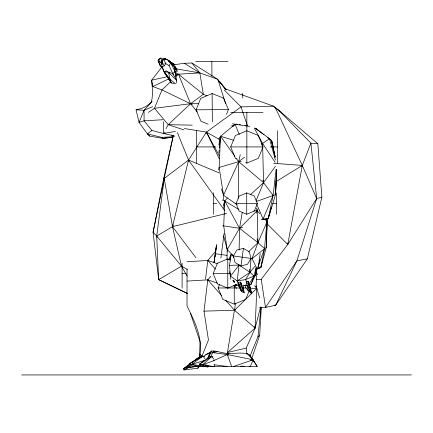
<?xml version="1.0" encoding="UTF-8"?>
<svg xmlns="http://www.w3.org/2000/svg" width="433" height="433" viewBox="0 0 433 433"><rect width="100%" height="100%" fill="white"/><g stroke="black" fill="none" stroke-linecap="round" stroke-linejoin="round"><path stroke-width="0.65" d="M187.04 269.104L187.007 305.931C194.785 321.643 203.396 338.909 199.57 356.857L200.024 341.545L190.531 313.524M238.453 198.374L238.67 161.65L240.239 154.624M173.866 135.762L163.333 133.478L163.495 121.662M227.006 259.589L227.184 249.635L223.704 225.945L224.776 201.004L227.336 198.054M239.124 249.846L239.519 228.31L242.285 212.251M206.649 366.459L206.676 365.116M258.517 268.471L260.888 267.421L266.29 247.405L266.901 221.593L266.517 219.618L266.782 220.922M250.723 258.864L252.033 258.593L266.29 247.405L267.064 221.523L266.701 219.563L266.923 223.531M266.29 247.405L267.139 221.561L266.733 219.591M266.273 220.982L268.26 218.476L275.54 194.628L276.471 169.298M256.049 287.133L256.801 268.958L255.849 269.889M256.455 285.769L256.801 288.329L255.156 328.052L246.225 348.1L246.767 354.134M249.689 126.371L235.119 124.314L220.505 136.243L219.158 167.468L223.52 195.223L223.634 199.813M256.26 201.529L275.54 194.628L276.611 171.728M275.54 194.628L276.73 170.093M214.552 364.786L214.449 366.691L199.499 364.169L209.377 356.695L213.02 356.787M251.714 358.524L259.659 335.391L261.315 307.154M266.506 229.555L266.69 226.881M229.322 271.605L230.486 276.124L237.181 280.92L245.527 279.604L250.02 272.319L250.961 259.535M214.281 261.261L214.021 262.501L216.532 244.899L215.482 253.846L215.071 253.554M258.176 268.779L260.173 253.651M230.194 279.307L230.486 276.124L229.485 265.364L231.249 254.36M218.892 152.86L219.152 150.197M219.347 148.205L220.505 136.243L233.885 140.373M250.041 355.975L257.954 336.722L261.034 307.143M276.102 169.298L273.104 195.321L268.26 218.476L262.43 219.791M235.368 284.687L239.005 286.153L237.181 280.92L239.054 265.05L229.485 265.364M205.523 279.117L207.78 260.477L214.984 252.006M200.057 354.097L201.886 356.44L208.446 339.965L203.992 311.138L207.78 279.853L210.747 276.362M220.917 258.084L224.083 233.398M173.178 136.243L164.237 178.407L156.708 236.05L158.657 279.637L187.413 293.504M245.733 284.854L245.403 287.312L248.033 290.419L251.784 293.823L248.082 281.239L246.794 281.607M214.021 262.501L216.532 244.899M240.927 265.981L243.438 248.38L249.289 251.838L250.983 258.431L247.519 264.287L240.927 265.981L235.076 262.517L233.382 255.93L236.846 250.068L243.438 248.38M258.718 265.007L258.896 263.751M259.253 261.234L259.232 259.832M256.233 268.438L255.205 275.567L250.821 284.697L248.975 285.071M215.006 256.937L215.196 255.703M227.249 353.793L235.595 303.068M223.634 208.262L224.776 201.004L222.34 199.976M256.331 268.449L255.205 275.567L245.527 279.604L247.508 283.518M176.274 83.044L176.68 80.576L174.948 71.602L174.737 67.635L168.377 60.219L165.103 58.693L162.218 59.602C159.36 68.468 167.609 75.721 171.273 82.957L174.272 83.786M274.944 107.579L278.69 110.236L317.833 143.772L321.871 197.156L307.338 258.853L275.669 305.195L265.494 307.473L261.24 279.339L287.766 244.466L302.299 165.444L310.916 143.15L278.69 110.236L273.553 106.177L225.046 88.754M218.865 144.801L220.505 136.243L234.805 156.248M161.937 67.543L160.096 65.648L160.226 65.01L158.105 60.782L158.332 59.797L160.789 58.065L164.421 58.682L167.463 59.971M164.924 177.259L164.237 178.407L153.082 232.261L158.657 279.637L187.392 293.417M173.097 136.211L163.777 178.234L153.082 232.261L156.708 236.05L181.508 266.149L187.159 276.027M261.927 262.804L260.888 267.421L257.159 269.05L255.865 269.164M255.984 267.713L254.03 275.983L250.821 284.697L249.181 284.909M187.375 269.418L181.508 266.149L172.491 226.665L188.523 160.053L206.427 132.108L241.024 106.886L273.553 106.177L274.408 107.195M260.563 306.975L255.156 328.052L227.541 352.489L246.225 348.1M229.674 260.076L231.184 254.35M271.437 206.985L268.26 218.476L261.164 219.39M256.509 213.171L257.906 208.901M206.048 133.402L206.427 132.108L184.453 128.536M262.025 145.385L262.598 143.442L269.559 138.717L271.486 140.536L272.195 142.04L273.277 147.285M189.665 364.24L183.251 368.851L184.041 369.928L197.919 368.207L198.46 366.372M317.833 143.772L310.916 143.15L316.685 198.59L296.865 260.91L275.669 305.195L274.37 305.195M218.362 169.909L219.158 167.468L238.67 161.65L241.311 161.374M208.782 357.55L210.232 353.193L211.802 350.957L215.547 351.185L227.271 353.691L240.088 353.047L246.886 353.42L249.738 355.076L257.245 366.459L193.021 366.459M223.255 205.459L224.776 201.004L238.984 209.556M151.447 101.825C153.082 94.859 152.384 87.347 151.615 80.219L162.348 66.428M207.748 358.4L209.734 352.944L211.802 350.957M266.679 221.831L267.139 221.561L257.944 242.664L252.033 258.593L257.159 269.05L264.541 248.585L266.901 221.593L266.571 220.283M256.336 270.181L256.801 268.958M256.336 289.558L256.801 288.329L254.572 285.861M208.538 357.566L210.232 353.193L217.247 351.623M213.545 351.055L210.622 356.754M208.17 124.147L200.928 121.218L196.095 109.83L200.728 98.361L212.116 93.523L223.59 98.161L228.424 109.549L226.47 114.377M208.387 366.026L207.905 367.216L199.499 364.169L211.797 356.505L214.037 359.379M236.635 158.857L235.433 158.359L230.697 146.928L235.433 135.497L246.859 130.761L258.29 135.497L263.026 146.928L258.29 158.359L246.859 163.089L245.657 162.591M236.055 203.58L239.178 196.035L246.723 192.912L254.268 196.035L257.391 203.58L254.268 211.125L246.723 214.248L239.178 211.125L236.055 203.58L257.391 203.58M237.49 284.135L227.769 288.161L217.436 283.88L213.155 273.548L217.436 263.215L227.769 258.939L230.199 259.946M249.159 290.981L245.673 299.403L234.242 304.139L222.811 299.403L218.08 287.972L219.574 284.362M256.147 200.528L263.54 182.661L275.453 166.267M172.718 137.169L163.035 138.403L149.629 136.114L147.366 133.873L139.047 122.36L144.054 110.307L152.129 101.484M208.246 357.934L210.232 353.193L209.437 352.733L203.358 356.429M263.757 219.52L263.096 218.99L273.104 195.321L263.54 182.661L238.67 161.65L236.353 158.408M197.919 368.207L198.931 365.825M228.776 259.638L231.092 254.306M237.306 204.939L223.52 195.223L238.67 161.65L244.521 157.201M166.007 128.682L168.237 124.693L190.542 103.709L203.315 94.291L207.034 95.85M233.755 256.157L227.184 249.635L239.519 228.31L257.197 210.687L256.331 208.143M157.027 237.36L156.708 236.05L172.491 226.665L173.503 224.938M301.617 166.591L302.299 165.444L275.377 107.638M164.48 177.092L163.777 178.234L164.237 178.407L188.523 160.053L219.087 172.891M248.715 284.616L254.03 275.983L250.02 272.319L239.054 265.05L230.486 276.124M266.793 223.504L287.766 244.466L316.685 198.59L321.871 197.156M218.73 139.031L220.505 136.243M173.14 136.714L161.758 137.396L147.366 133.873L147.631 133.461L149.629 136.114M213.372 360.776L227.303 354.503L227.969 353.49M175.571 83.872L170.066 79.363L164.231 71.759L166.05 70.806L168.475 72.197L176.68 80.576L172.805 73.578L169.049 65.6L170.786 63.121L175.928 73.247M158.429 60.333L159.712 58.558M164.215 65.87L165.823 63.7L163.863 59.386L161.639 61.064L164.215 65.87L161.937 66.915M205.534 354.616L209.734 352.944L210.541 351.921M237.181 280.92L250.02 272.319L254.869 266.376M198.244 358.486L201.112 355.536M232.77 126.75L235.119 124.314L239.335 134.631M203.992 311.138L234.48 310.282L256.801 288.329L259.665 297.991M248.428 251.974L257.944 242.664L257.197 210.687L253.835 210.893M170.689 81.61L161.98 89.95L154.494 108.304L148.416 112.385M175.527 76.977L178.428 74.195L199.835 72.912L217.258 79.066L225.869 89.241M209.734 352.944L210.579 352.137L209.437 352.733M164.231 71.759L168.475 72.197L172.805 73.578L174.948 71.602L176.897 71.992M250.729 194.417L263.54 182.661L262.598 143.442L254.16 127.914M151.718 101.474C147.756 106.394 141.975 108.867 136.059 109.755L139.047 122.36L139.583 122.371M211.797 356.505L202.682 364.7L214.178 360.559M191.202 364.407L187.262 367.806L185.541 367.552L189.665 364.31M198.097 358.459L199.575 357.182L198.433 357.42L191.727 362.686M187.153 367.482L184.041 369.928L189.4 367.271M257.954 336.722L259.659 335.391M147.366 133.873L151.88 130.441L163.333 133.478L175.327 131.426M261.537 144.249L262.598 143.442L275.166 162.397M190.396 363.964L185.541 367.552L186.877 367.422M196.338 359.574L199.575 357.182M204.814 358.546L202.92 356.148L191.722 364.348L189.205 363.817L201.085 356.343L204.82 356.446M195.007 360.397L197.675 358.475M165.103 58.693L161.639 61.064L162.684 61.724M189.822 364.44L183.251 368.851L184.458 368.277M275.924 181.687L302.299 165.444L316.685 198.59M158.657 279.637L181.508 266.149M163.333 133.478L165.005 132.541M202.92 356.148L189.205 363.817L199.824 366.859M193.123 364.678L187.262 367.806L198.135 366.134M200.696 356.419L199.591 356.992L202.076 356.002M175.706 70.119L174.737 67.635L175.587 67.196L177.368 70.438M213.778 351.369L214.324 351.152L212.912 352.657L227.303 354.503L228.889 353.691M168.686 78.893L152.854 86.519L151.956 83.564M175.387 75.661L178.428 74.195L203.315 94.291L199.835 72.912L191.911 63.002L184.306 63.288L172.994 64.907M231.552 125.879L235.119 124.314L232.559 123.643M136.059 109.755L144.054 110.307L152.708 106.659M198.915 366.459L200.782 365.75M249.37 290.424L248.082 281.239L251.784 293.823L249.37 290.424L246.144 281.786L248.033 290.419L250.869 289.877L249.121 284.681M233.647 366.459L253.056 359.78L257.175 366.459M225.577 300.139L234.48 310.282L235.714 309.866M242.713 227.271L239.519 228.31L222.6 225.734M199.499 364.169L200.733 363.78M139.047 122.36L144.086 120.812L162.851 119.735M204.095 360.554L191.722 364.348L204.782 366.34M240.342 366.459L241.381 366.156M164.237 178.407L172.491 226.665L226.648 213.388M198.433 357.42L199.721 357.128M167.311 76.69L151.615 80.219L152.854 86.519L161.98 89.95L190.542 103.709L192.469 104.245M175.814 74.785L178.428 74.195L190.542 103.709L197.302 111.985M239.379 287.49L241.376 290.992L243 290.667L243.709 289.921L243.47 286.018M307.338 258.853L296.865 260.91L265.494 307.473L259.47 307.3M172.664 137.088L163.035 138.403L161.758 137.396M267.139 221.561L264.698 219.114M259.73 267.567L260.888 267.421L264.541 248.585L257.944 242.664L239.519 228.31L224.776 201.004M250.458 360.072L253.056 359.78L250.431 366.459L249.132 366.112M241.771 291.295L240.883 290.483L238.453 282.348L240.375 282.137L241.923 284.075M244.147 285.45L245.43 285.315M241.679 285.877L247.021 285.331M189.557 367.162L197.594 366.383M250.187 288.892L256.801 288.329M187.056 261.721L207.78 260.477L217.301 263.702M187.056 281.098L207.78 279.853L217.301 283.074M256.542 279.588L261.24 279.339M195.673 61.605L228.002 61.318M196.095 109.83L228.424 109.549M198.633 103.693L190.542 103.709L154.494 108.304L168.237 124.693L184.009 129.932M230.697 112.364L263.026 112.364M196.333 146.928L215.867 146.928M230.697 146.928L263.026 146.928M270.132 146.928L277.445 146.928M213.372 203.58L216.706 203.58M272.633 203.58L276.622 203.58M182.093 273.548L186.12 273.548M213.155 273.548L230.421 273.548M218.08 287.972L240.304 287.972M243 287.972L246.366 287.972M21.65 374.935L411.35 374.935M261.283 143.42L262.598 143.442M168.237 124.693L192.268 125.137M273.726 163.29L302.299 165.444M201.085 356.343L202.969 356.527M213.951 364.727L227.125 366.459M233.382 255.93L250.983 258.431M215.277 253.7L227.065 255.378M232.624 280.476L234.697 281.369M235.898 124.011L237.874 124.336M239.189 124.552L240.504 124.769M245.105 125.532L246.42 125.749M176.161 68.82L199.835 72.912L184.306 63.288M231.623 366.459L227.303 354.503L253.056 359.78L246.886 353.42M243.427 366.156L244.429 366.459M169.785 62.265L173.579 63.64L174.937 64.901M171.647 135.026L174.797 136.249M175.452 72.755L178.428 74.195M166.137 59.613L164.421 58.682L166.088 59.667M168.426 60.853L173.579 63.64M219.32 158.9L206.427 132.108L219.325 139.394M169.049 65.6L164.778 63.039M191.911 63.002L217.258 79.066L226.172 89.793M167.993 60.333L171.17 62.504M217.593 79.558L218.059 79.888L225.604 103.655M257.446 129.96L255.383 128.228L269.559 138.717L275.404 160.096M255.383 128.228L263.968 134.793M267.188 137.25L271.486 140.536L275.204 156.925M172.756 63.586L173.774 64.447M171.901 64.095L175.587 67.196L168.377 60.219L169.363 61.924M234.48 310.282L255.156 328.052L254.761 326.065M238.453 282.348L241.376 290.992L243.378 292.789M224.229 89.972L241.024 106.886L247.487 125.971M158.332 59.797L162.364 64.1L158.105 60.782L160.096 65.648M278.69 110.236L280.048 111.719M171.457 63.608L168.377 60.219L171.344 63.678M257.197 210.687L259.843 213.658M207.78 260.477L215.342 269.099M207.78 279.853L221.572 295.571M164.535 71.613L165.206 73.946L171.273 82.957C170.25 77.069 163.49 74.444 162.884 68.262M227.303 354.503L228.137 355.498M151.88 130.441L144.086 120.812L144.054 110.307M172.491 226.665L195.916 257.722M219.515 81.372L225.16 88.949M177.406 132.628L188.523 160.053L224.684 210.638M232.083 254.793L233.917 257.494M251.665 358.064L254.176 361.793M251.811 358.248L249.738 355.076M233.82 281.926L233.576 280.627L234.621 282.267M236.017 284.449L236.716 285.542M169.509 73.848L168.475 72.197L170.066 79.363M174.737 67.635L177.189 71.559M160.226 65.01L161.882 67.792M207.64 365.387L208.262 366.459M206.427 132.108L219.347 155.869M244.255 292.979L243 290.667L240.375 282.137L241.376 290.992M256.428 272.406L257.646 274.814M256.704 204.224L263.096 218.99M240.375 282.137L244.38 292.329M249.159 284.968L250.409 287.972M233.576 280.627L234.215 282.446M235.07 284.865L236.353 288.497M233.874 285.358L234.307 286.597M221.409 188.837L223.52 195.223M172.805 73.578L173.189 74.833M160.789 58.065L162.207 63.499M223.644 235.888L227.184 249.635M174.948 71.602L175.268 72.82M262.907 180.106L263.54 182.661M257.04 238.751L257.944 242.664M275.069 156.622L271.486 140.536L275.112 157.466M249.376 269.202L250.02 272.319M266.663 219.553L267.064 221.523M234.432 285.179L234.8 287.128M227.298 249.338L227.585 251.237M188.523 160.053L188.718 161.395M161.888 62.866L162.142 64.674M238.81 284.946L239.081 286.89M205.821 364.51L205.984 366.459M287.669 243.135L287.766 244.466M206.178 365.138L206.232 366.459M242.702 93.257L242.745 97.993M242.426 365.847L242.431 366.459M211.834 61.464L211.964 76.197M212.116 93.523L212.365 121.814M277.445 130.761L277.445 163.089M276.622 192.912L276.622 214.248M246.859 112.364L246.859 163.089M246.723 192.912L246.723 214.248M234.242 285.282L234.242 304.139M227.769 258.939L227.769 288.161M213.372 192.912L213.372 214.248M196.333 130.761L196.333 163.089M182.093 263.215L182.093 288.161"/></g></svg>
